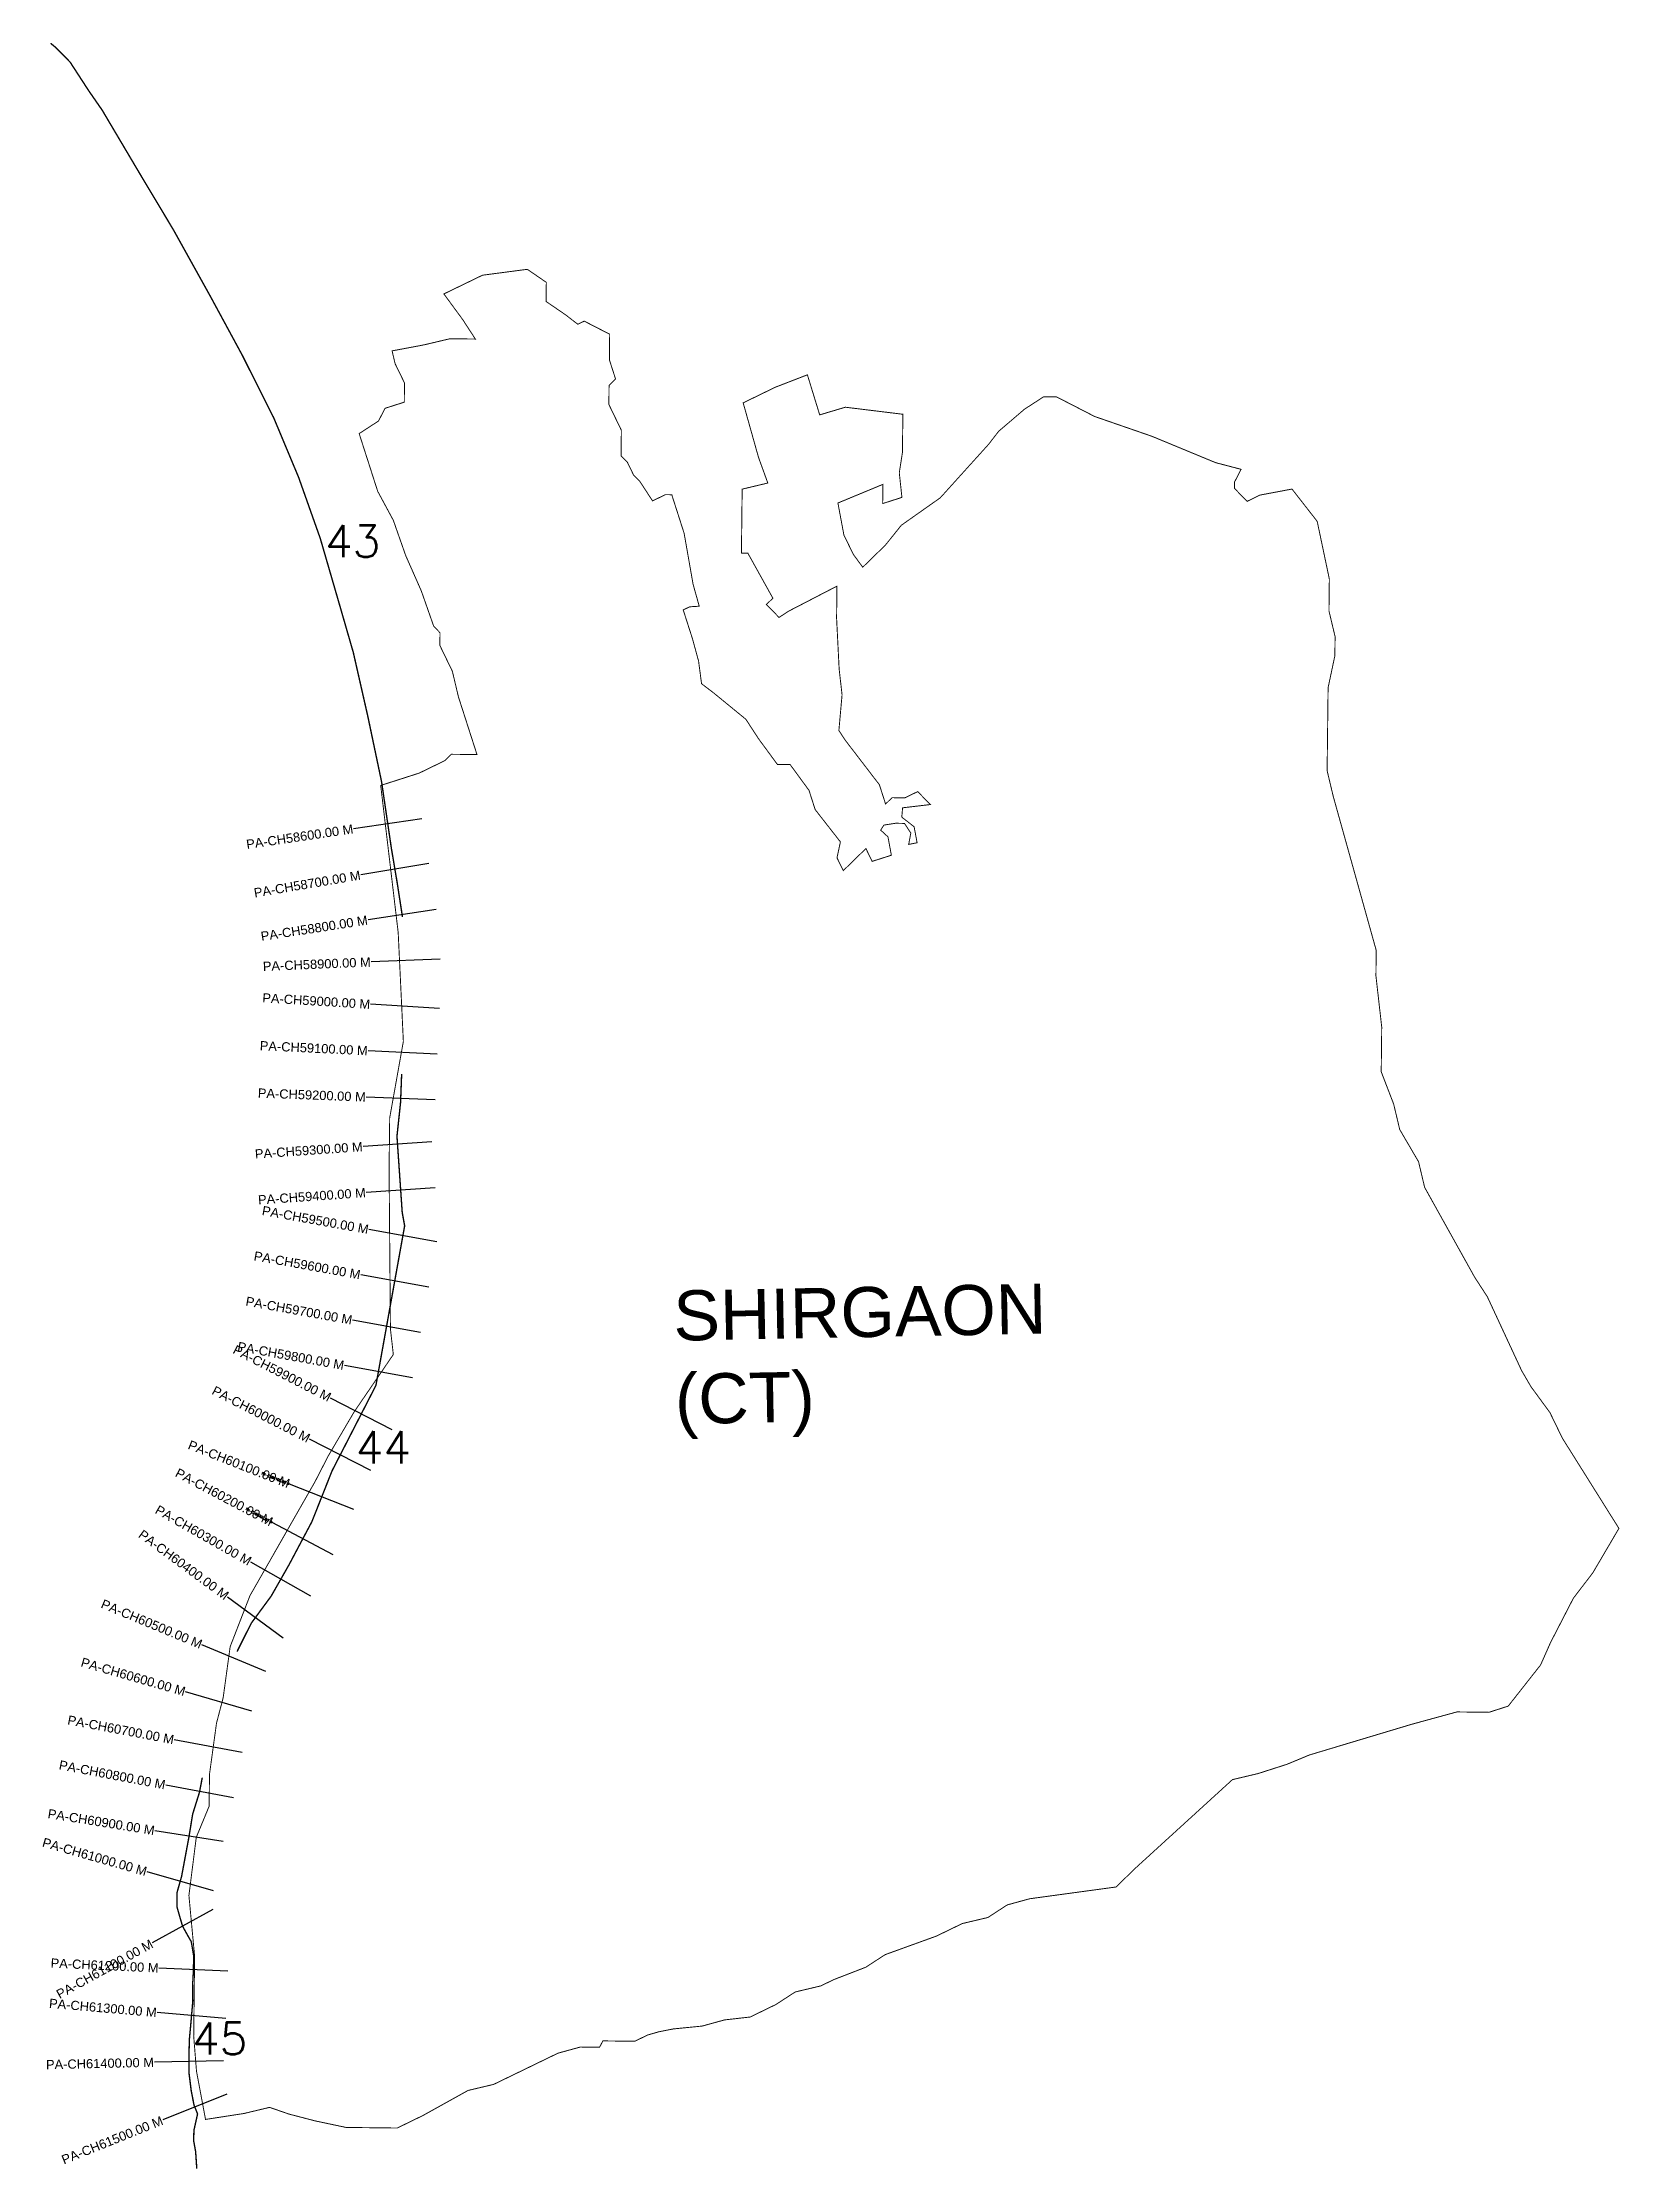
# Model space of a CAD drawing. Header units: metres. Extents: x 259262 to 262687, y 2177243 to 2181864.
import ezdxf
from ezdxf.enums import TextEntityAlignment as Align

# ---------------------------------------------------------------- set-up
doc = ezdxf.new("R2010")
doc.units = ezdxf.units.M
for name, color, linetype in [('CS', 134, 'Continuous'), ('CSMark', 6, 'Continuous'), ('NATURALLY PROTECTED', 3, 'Continuous'), ('VILLAGE NAME', 250, 'Continuous')]:
    doc.layers.add(name, color=color, linetype=linetype)
doc.styles.add('DynamicDimensions', font='arial.ttf')
doc.styles.get("Standard").update_dxf_attribs({"font": 'simplex.shx'})

msp = doc.modelspace()

# ---------------------------------------------------------------- linework, layer by layer
at = {"color": 6, "const_width": 2, "flags": 128}
msp.add_lwpolyline([(259950, 2181014.3), (259992, 2181041.6), (260006.2, 2181069.2), (260048, 2181082.6), (260048.5, 2181124.3), (260028.1, 2181166.1), (260021.5, 2181194), (260091.1, 2181207.1), (260146.8, 2181220.3), (260202.4, 2181219.7), (260175.1, 2181261.7), (260134, 2181317.7), (260217.9, 2181358.4), (260315.2, 2181371.2), (260356.5, 2181342.9), (260356.1, 2181301.2), (260397.4, 2181273), (260424.9, 2181251.9), (260438.9, 2181258.6), (260494.1, 2181230.2), (260493.5, 2181174.7), (260506.9, 2181132.9), (260492.8, 2181119.1), (260492.4, 2181077.5), (260519.5, 2181021.6), (260518.9, 2180966.1), (260532.6, 2180952), (260546.1, 2180924.1), (260559.9, 2180910.1), (260587.2, 2180868.1), (260615.1, 2180881.6), (260629, 2180881.5), (260655.8, 2180797.9), (260675.4, 2180686.5), (260688.7, 2180639.3), (260667.8, 2180638), (260653.9, 2180631.2), (260674, 2180568.5), (260687.3, 2180519.7), (260693.7, 2180471), (260721.2, 2180449.9), (260790, 2180393.6), (260817.3, 2180351.6), (260858.4, 2180295.6), (260886.1, 2180295.3), (260927.1, 2180239.2), (260940.5, 2180197.4), (260995.3, 2180127.3), (260987.9, 2180092.7), (261001.5, 2180064.8), (261050.7, 2180112.8), (261064.2, 2180084.9), (261106, 2180098.3), (261098.6, 2180138.2), (261082.8, 2180152.8), (261089.8, 2180163.8), (261115.7, 2180167.8), (261134.6, 2180167.4), (261148.2, 2180146.4), (261143.6, 2180121.7), (261161.9, 2180125.4), (261155.4, 2180160.2), (261128.6, 2180181.1), (261130.4, 2180201.3), (261190.7, 2180208.4), (261163.2, 2180236.5), (261135.3, 2180223), (261107.5, 2180223.3), (261093.4, 2180209.5), (261080, 2180251.4), (261004.8, 2180349.5), (260992, 2180369.3), (260998.9, 2180446.7), (260992.6, 2180502.4), (260987, 2180613.5), (260987.8, 2180682.9), (260883, 2180628.6), (260862, 2180614.9), (260834.6, 2180643), (260848.6, 2180656.7), (260794.2, 2180754.6), (260780.3, 2180754.8), (260781.9, 2180893.6), (260837.6, 2180906.9), (260817.4, 2180962.7), (260784.1, 2181081.1), (260853.9, 2181115), (260923.6, 2181142), (260950.3, 2181055), (261006.1, 2181071.6), (261131, 2181056.3), (261130, 2180973), (261123.2, 2180929.2), (261128.9, 2180875.7), (261087.1, 2180862.3), (261087.6, 2180904), (260989.9, 2180863.5), (261002.9, 2180793.9), (261023.3, 2180752), (261043.8, 2180724), (261093, 2180772), (261127.7, 2180815.2), (261212.2, 2180874.8), (261317.7, 2180991.6), (261338.8, 2181019.1), (261394.9, 2181067.1), (261436.9, 2181094.4), (261464.7, 2181094.1), (261547.5, 2181051.5), (261672, 2181008.4), (261810.2, 2180951.2), (261865.6, 2180936.7), (261851.4, 2180909.1), (261851.3, 2180895.2), (261878.7, 2180867.1), (261906.6, 2180880.7), (261976.2, 2180893.8), (262030.9, 2180823.7), (262057.3, 2180698.4), (262056.5, 2180629), (262069.8, 2180573.3), (262069.3, 2180531.6), (262054.6, 2180462.3), (262052.5, 2180281.9), (262065.8, 2180226.1), (262159.1, 2179891.7), (262158.5, 2179836.2), (262171.1, 2179725), (262170, 2179627.8), (262196.9, 2179558), (262203.6, 2179530.2), (262210.2, 2179502.3), (262251.1, 2179432.4), (262264.3, 2179376.7), (262373.2, 2179181.1), (262400.5, 2179139.1), (262475, 2178978.5), (262495.4, 2178943.5), (262536.4, 2178887.5), (262563.6, 2178831.6), (262686.3, 2178635.8), (262629.6, 2178539.3), (262587.4, 2178484.2), (262537.6, 2178387.5), (262516.2, 2178339.2), (262445.8, 2178249.7), (262404, 2178236.3), (262334.5, 2178237.1), (262237, 2178210.5), (262014.1, 2178143.6), (261965.2, 2178123.3), (261902.5, 2178103.2), (261846.8, 2178090), (261636.3, 2177897.9), (261594.1, 2177856.8), (261406.3, 2177831.2), (261357.6, 2177817.8), (261315.6, 2177790.5), (261259.9, 2177777.3), (261204.1, 2177750.2), (261092.5, 2177709.8), (261050.5, 2177682.5), (260980.8, 2177655.5), (260952.8, 2177641.9), (260897.1, 2177628.7), (260855.1, 2177601.4), (260799.3, 2177574.3), (260743.7, 2177568), (260694.9, 2177554.6), (260632.4, 2177548.4), (260599.8, 2177541.9), (260576.6, 2177535.2), (260548.7, 2177521.6), (260479.3, 2177522.4), (260472.2, 2177508.6), (260430.5, 2177509.1), (260381.8, 2177495.7), (260242.1, 2177427.9), (260186.4, 2177414.7), (260088.5, 2177360.3), (260032.7, 2177333.1), (259921.6, 2177334.4), (259854, 2177348.7), (259798.8, 2177363.1), (259797, 2177363.6), (259755.5, 2177378), (259699.8, 2177364.7), (259616.3, 2177351.8), (259596.7, 2177456.2), (259590.6, 2177532.6), (259592.6, 2177706.2), (259580.2, 2177838.3), (259596.2, 2177964.7), (259624.1, 2178032.2), (259624.9, 2178101.6), (259640.1, 2178212.5), (259654.6, 2178267.9), (259669.8, 2178378.9), (259712.7, 2178489.5), (259854.4, 2178737.8), (259882.8, 2178793.1), (259939.5, 2178889.6), (260024.2, 2179013.6), (260017.9, 2179069.2), (260015, 2179416.5), (260016.3, 2179527.5), (260046, 2179693.9), (260034.8, 2179930.1), (259996.8, 2180249.9), (260080.4, 2180276.7), (260136.3, 2180303.9), (260150.3, 2180317.6), (260205.9, 2180317), (260165.6, 2180442.4), (260152.4, 2180498.1), (260125.3, 2180554), (260125.6, 2180581.7), (260111.9, 2180595.8), (260085, 2180672.5), (260051.1, 2180749.3), (260024.2, 2180825.9), (259990.3, 2180888.8), (259950, 2181014.3)], dxfattribs=at)
at = {"layer": 'CS'}
for p, q in [((260086.3, 2180177.7), (259937.9, 2180155.9)), ((260101.6, 2180080.5), (259953.7, 2180055.5)), ((260117.4, 2179980.7), (259969.2, 2179957.8)), ((260126, 2179872.8), (259976.1, 2179866.6)), ((260124.6, 2179765.2), (259974.9, 2179774.4)), ((260119.3, 2179666.4), (259969.5, 2179673.5)), ((260115.2, 2179567.2), (259965.3, 2179572.9)), ((260108.1, 2179475.6), (259958.5, 2179465.3)), ((260115, 2179375.9), (259965.3, 2179365.6)), ((260118.8, 2179258.4), (259971.2, 2179285)), ((260101.1, 2179160), (259953.4, 2179186.6)), ((260083.3, 2179061.5), (259935.7, 2179088.1)), ((260065.6, 2178963.1), (259918, 2178989.7)), ((260065.6, 2178963.1), (259918, 2178989.7)), ((260021.4, 2178850.3), (259887.9, 2178918.8)), ((260021.4, 2178850.3), (259887.9, 2178918.8)), ((259975.7, 2178761.4), (259842.3, 2178829.8)), ((259938.4, 2178676.6), (259799, 2178731.9)), ((259938.4, 2178676.6), (259799, 2178731.9)), ((259893.8, 2178578.1), (259761.3, 2178648.4)), ((259893.8, 2178578.1), (259761.3, 2178648.4)), ((259845, 2178488.3), (259714.6, 2178562.4)), ((259785.1, 2178397.7), (259664.3, 2178486.6)), ((259785.1, 2178397.7), (259664.3, 2178486.6)), ((259747, 2178325.2), (259608.6, 2178382.9)), ((259747, 2178325.2), (259608.6, 2178382.9)), ((259716.9, 2178238.9), (259572.8, 2178280.6)), ((259695.9, 2178148.6), (259548.5, 2178176.4)), ((259677.2, 2178050.2), (259529.8, 2178078.3)), ((259654.6, 2177955.3), (259506.5, 2177979.1)), ((259633.4, 2177848.4), (259489.2, 2177889.8)), ((259632, 2177808), (259500.6, 2177735.6)), ((259665, 2177673.7), (259515.1, 2177680.7)), ((259660.7, 2177570.9), (259511.2, 2177583.9)), ((259655.1, 2177479.3), (259505.2, 2177476)), ((259662.6, 2177406.8), (259523.4, 2177350.9))]:
    msp.add_line(p, q, dxfattribs=at)
at = {"layer": 'NATURALLY PROTECTED', "const_width": 3, "flags": 128}
for points in [[(259279.6, 2181862.4), (259290.8, 2181853.2), (259322.2, 2181821.3), (259362.2, 2181759.7), (259391.9, 2181716.8), (259471.9, 2181581.7), (259547, 2181456.2), (259625.6, 2181314.7), (259695.8, 2181185.1), (259764.5, 2181048.4), (259818.5, 2180919.2), (259865.5, 2180786.6), (259906.4, 2180645.7), (259937.2, 2180539.1), (259968.8, 2180400), (259998.6, 2180258.3), (260020, 2180113.1), (260032.6, 2180038.4), (260044.1, 2179964)], [(260042.3, 2179623.2), (260039.9, 2179560.9), (260032.1, 2179487.8), (260043.5, 2179322.3), (260048.8, 2179293.1), (259986.4, 2178946.4), (259891.1, 2178760.8), (259847.3, 2178650.4), (259797.8, 2178557.1), (259759, 2178488.9), (259715.6, 2178429.8), (259686.6, 2178371.9), (259684.9, 2178368.1)], [(259609.2, 2178094.2), (259603.1, 2178062.4), (259588.3, 2178015), (259580.5, 2177966.7), (259564.2, 2177879.3), (259554.1, 2177843.8), (259554.3, 2177813.5), (259560.5, 2177791.7), (259566.3, 2177771.9), (259577.1, 2177752.2), (259585.3, 2177738.1), (259590.4, 2177708.4), (259590.1, 2177677.2), (259588.2, 2177642.3), (259588.7, 2177609.1), (259584.4, 2177560.1), (259581.1, 2177524.7), (259580.1, 2177478.5), (259580.7, 2177450.2), (259585.3, 2177413.5), (259591.3, 2177383.1), (259599, 2177363.8), (259591.1, 2177328.3), (259590.5, 2177305.4), (259594.8, 2177281.9), (259596.9, 2177250.6), (259597.1, 2177244.6)]]:
    msp.add_lwpolyline(points, dxfattribs=at)

# ---------------------------------------------------------------- texts
at = {"char_height": 70, "attachment_point": 1}
for s, width, insert in [('43', 221.496, (259875.9, 2180815.7)), ('44', 95.172, (259942.4, 2178846.8)), ('45', 95.172, (259587, 2177562.5))]:
    msp.add_mtext_dynamic_manual_height_columns(s, width=width, gutter_width=1, heights=[0], dxfattribs=dict(at, insert=insert))
at = {"layer": 'CSMark', "style": 'DynamicDimensions'}
for s, rotation, p in [('PA-CH58600.00 M', 8.3589, (259936.9, 2180155.7)), ('PA-CH58700.00 M', 9.5938, (259952.7, 2180055.3)), ('PA-CH58800.00 M', 8.782, (259968.2, 2179957.6)), ('PA-CH58900.00 M', 2.3665, (259975.1, 2179866.5)), ('PA-CH59000.00 M', 356.5032, (259973.9, 2179774.4)), ('PA-CH59100.00 M', 357.2759, (259968.5, 2179673.6)), ('PA-CH59200.00 M', 357.8133, (259964.3, 2179572.9)), ('PA-CH59300.00 M', 3.9443, (259957.5, 2179465.3)), ('PA-CH59400.00 M', 3.9443, (259964.3, 2179365.5)), ('PA-CH59500.00 M', 349.7834, (259970.2, 2179285.2)), ('PA-CH59500.00 M', 349.7834, (259970.2, 2179285.2)), ('PA-CH59600.00 M', 349.7834, (259952.5, 2179186.7)), ('PA-CH59700.00 M', 349.7834, (259934.7, 2179088.3)), ('PA-CH59900.00 M', 332.8379, (259887, 2178919.3)), ('PA-CH59800.00 M', 349.7834, (259917, 2178989.9)), ('PA-CH60000.00 M', 332.8379, (259841.4, 2178830.3)), ('PA-CH60100.00 M', 338.3575, (259798, 2178732.2)), ('PA-CH60200.00 M', 332.0484, (259760.4, 2178648.8)), ('PA-CH60300.00 M', 330.3944, (259713.7, 2178562.9)), ('PA-CH60400.00 M', 323.6539, (259663.4, 2178487.2)), ('PA-CH60500.00 M', 337.3938, (259607.6, 2178383.2)), ('PA-CH60600.00 M', 343.8711, (259571.9, 2178280.9)), ('PA-CH60700.00 M', 349.3015, (259547.5, 2178176.6)), ('PA-CH60800.00 M', 349.1838, (259528.8, 2178078.5)), ('PA-CH60900.00 M', 350.8498, (259505.5, 2177979.3)), ('PA-CH61000.00 M', 344.0106, (259488.2, 2177890)), ('PA-CH61100.00 M', 28.866, (259499.8, 2177735.1)), ('PA-CH61200.00 M', 357.3255, (259514.2, 2177680.8)), ('PA-CH61300.00 M', 355.0086, (259510.2, 2177584)), ('PA-CH61400.00 M', 1.2526, (259504.2, 2177476)), ('PA-CH61500.00 M', 21.8985, (259522.5, 2177350.5))]:
    msp.add_text(s, height=20, rotation=rotation, dxfattribs=at).set_placement(p, align=Align.MIDDLE_RIGHT)
at = {"layer": 'CSMark'}
for s, rotation, p in [('PA-CH60100.00 M', 338.3575, (259798, 2178732.2)), ('PA-CH60200.00 M', 332.0484, (259760.4, 2178648.8))]:
    msp.add_text(s, height=5, rotation=rotation, dxfattribs=at).set_placement(p, align=Align.MIDDLE_RIGHT)
at = {"layer": 'VILLAGE NAME', "insert": (260631.3, 2179152.2), "char_height": 108.748, "attachment_point": 1, "rotation": 1.1028}
msp.add_mtext_dynamic_manual_height_columns('{\\fArial|b0|i0|c0|p34;SHIRGAON (CT)}', width=726.929, gutter_width=543.7, heights=[0], dxfattribs=at)

doc.saveas('drawing.dxf')
